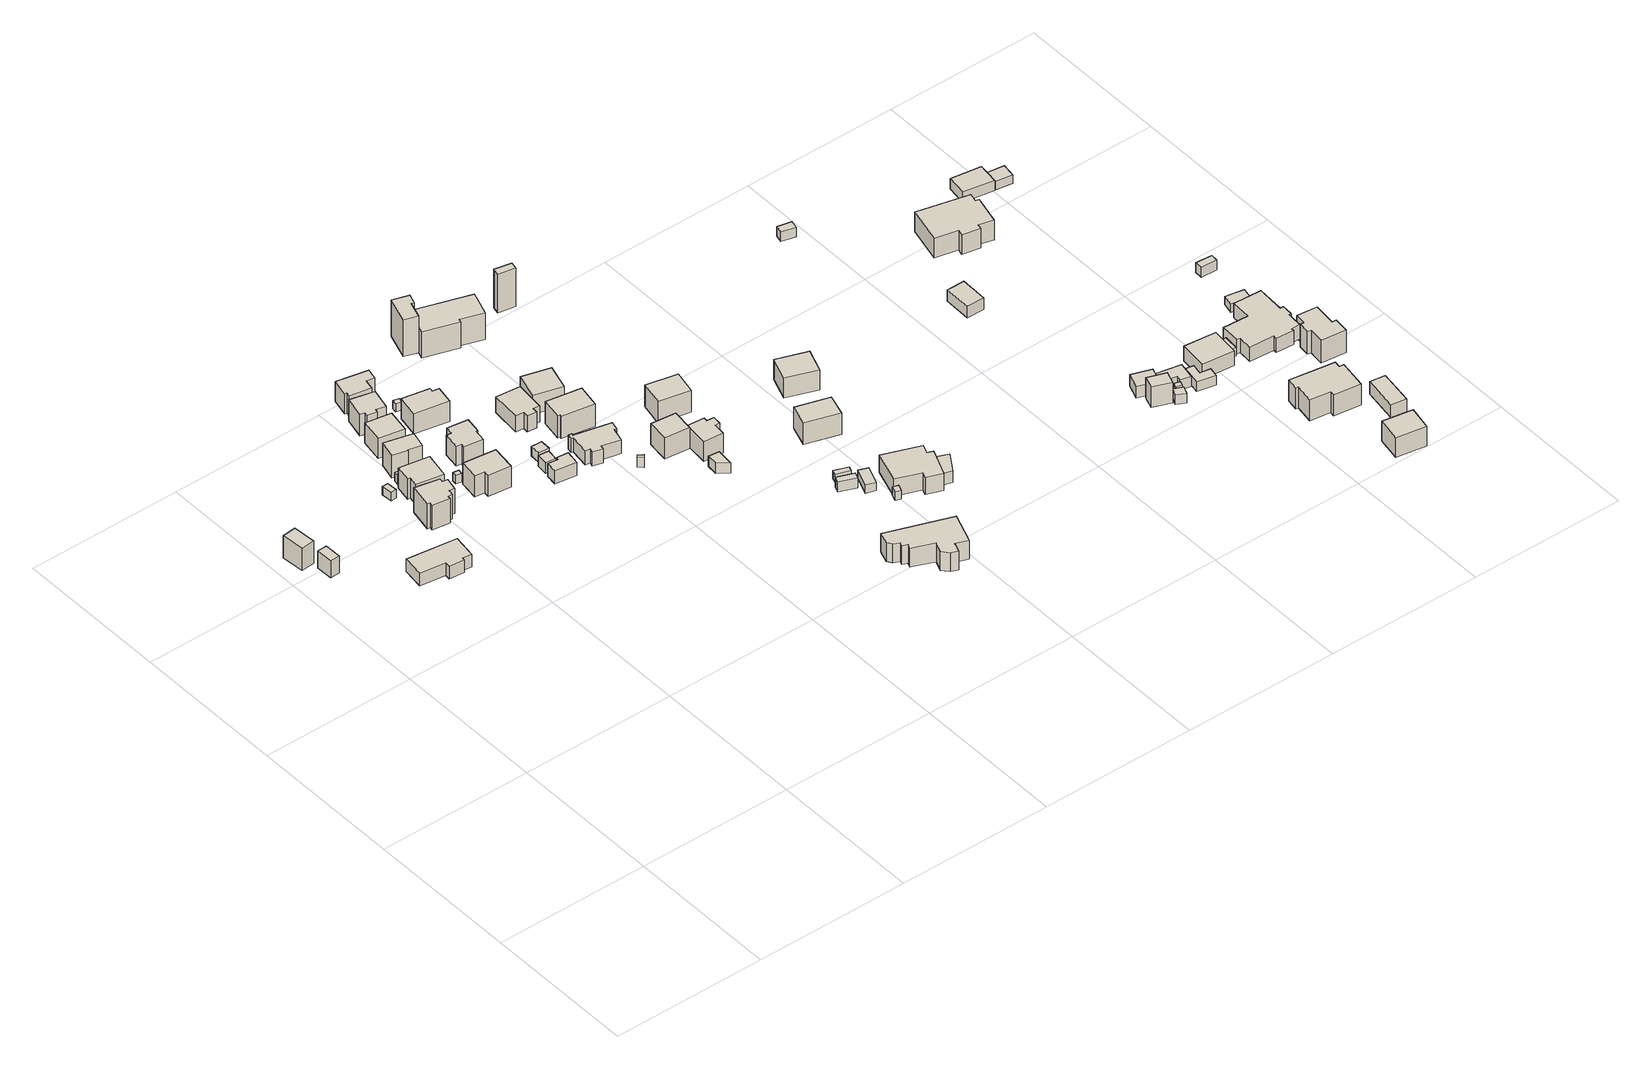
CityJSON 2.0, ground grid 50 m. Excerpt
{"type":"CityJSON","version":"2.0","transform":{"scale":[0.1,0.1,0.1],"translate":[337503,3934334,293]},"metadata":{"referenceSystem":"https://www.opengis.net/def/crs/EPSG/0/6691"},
"CityObjects":{
"building1":{"type":"Building","attributes":{"usage":"411","measuredHeight":8.2,"storeysAboveGround":1,"BuildingIDAttribute.prefecture":"14","BuildingIDAttribute.city":"14151","BuildingDetailAttribute.totalFloorArea":25.76,"BuildingDetailAttribute.buildingFootprintArea":25.76,"BuildingDetailAttribute.buildingStructureType":"601","BuildingDetailAttribute.buildingStructureOrgType":"1","BuildingDetailAttribute.orgUsage":"10","BuildingDetailAttribute.surveyYear":2015,"BuildingLandSlideRiskAttribute.description":"1","BuildingLandSlideRiskAttribute.areaType":"1"},"geometry":[{"type":"Solid","lod":"1","boundaries":[[[[0,1,2,3]],[[2,4,5,3]],[[1,6,4,2]],[[0,7,6,1]],[[3,5,7,0]],[[4,6,7,5]]]]}]},
"building2":{"type":"Building","attributes":{"measuredHeight":6.2,"BuildingIDAttribute.prefecture":"14","BuildingIDAttribute.city":"14151","BuildingDetailAttribute.surveyYear":2015},"geometry":[{"type":"Solid","lod":"1","boundaries":[[[[8,9,10,11]],[[10,12,13,11]],[[9,14,12,10]],[[8,15,14,9]],[[11,13,15,8]],[[12,14,15,13]]]]}]},
"building3":{"type":"Building","attributes":{"usage":"411","measuredHeight":4.9,"storeysAboveGround":1,"BuildingIDAttribute.prefecture":"14","BuildingIDAttribute.city":"14151","BuildingDetailAttribute.totalFloorArea":110.42,"BuildingDetailAttribute.buildingFootprintArea":110.42,"BuildingDetailAttribute.buildingStructureType":"601","BuildingDetailAttribute.buildingStructureOrgType":"1","BuildingDetailAttribute.orgUsage":"10","BuildingDetailAttribute.surveyYear":2015,"BuildingLandSlideRiskAttribute.description":"1","BuildingLandSlideRiskAttribute.areaType":"1"},"geometry":[{"type":"Solid","lod":"1","boundaries":[[[[16,17,18,19,20,21,22,23]],[[22,24,25,23]],[[21,26,24,22]],[[20,27,26,21]],[[19,28,27,20]],[[18,29,28,19]],[[17,30,29,18]],[[16,31,30,17]],[[23,25,31,16]],[[24,26,27,28,29,30,31,25]]]]}]},
"building4":{"type":"Building","attributes":{"BuildingIDAttribute.prefecture":"14","BuildingIDAttribute.city":"14151","BuildingDetailAttribute.surveyYear":2015},"geometry":[{"type":"Solid","lod":"1","boundaries":[[[[32,33,34,35]],[[34,36,37,35]],[[33,38,36,34]],[[32,39,38,33]],[[35,37,39,32]],[[36,38,39,37]]]]}]},
"building5":{"type":"Building","attributes":{"usage":"411","measuredHeight":9.7,"storeysAboveGround":2,"BuildingIDAttribute.prefecture":"14","BuildingIDAttribute.city":"14151","BuildingDetailAttribute.totalFloorArea":122.55,"BuildingDetailAttribute.buildingFootprintArea":61.28,"BuildingDetailAttribute.buildingStructureType":"601","BuildingDetailAttribute.buildingStructureOrgType":"1","BuildingDetailAttribute.orgUsage":"10","BuildingDetailAttribute.surveyYear":2015},"geometry":[{"type":"Solid","lod":"1","boundaries":[[[[40,41,42,43,44,45,46,47,48,49,50,51]],[[50,52,53,51]],[[49,54,52,50]],[[48,55,54,49]],[[47,56,55,48]],[[46,57,56,47]],[[45,58,57,46]],[[44,59,58,45]],[[43,60,59,44]],[[42,61,60,43]],[[41,62,61,42]],[[40,63,62,41]],[[51,53,63,40]],[[52,54,55,56,57,58,59,60,61,62,63,53]]]]}]},
"building6":{"type":"Building","attributes":{"measuredHeight":3.6,"BuildingIDAttribute.prefecture":"14","BuildingIDAttribute.city":"14151","BuildingDetailAttribute.surveyYear":2015},"geometry":[{"type":"Solid","lod":"1","boundaries":[[[[64,65,66,67]],[[66,68,69,67]],[[65,70,68,66]],[[64,71,70,65]],[[67,69,71,64]],[[68,70,71,69]]]]}]},
"building7":{"type":"Building","attributes":{"usage":"411","measuredHeight":8.1,"storeysAboveGround":2,"BuildingIDAttribute.prefecture":"14","BuildingIDAttribute.city":"14151","BuildingDetailAttribute.totalFloorArea":132.84,"BuildingDetailAttribute.buildingFootprintArea":66.42,"BuildingDetailAttribute.buildingStructureType":"601","BuildingDetailAttribute.buildingStructureOrgType":"1","BuildingDetailAttribute.orgUsage":"10","BuildingDetailAttribute.surveyYear":2015},"geometry":[{"type":"Solid","lod":"1","boundaries":[[[[72,73,74,75,76,77]],[[76,78,79,77]],[[75,80,78,76]],[[74,81,80,75]],[[73,82,81,74]],[[72,83,82,73]],[[77,79,83,72]],[[78,80,81,82,83,79]]]]}]},
"building8":{"type":"Building","attributes":{"usage":"411","measuredHeight":8.8,"storeysAboveGround":2,"BuildingIDAttribute.prefecture":"14","BuildingIDAttribute.city":"14151","BuildingDetailAttribute.totalFloorArea":88.68,"BuildingDetailAttribute.buildingFootprintArea":44.34,"BuildingDetailAttribute.buildingStructureType":"601","BuildingDetailAttribute.buildingStructureOrgType":"1","BuildingDetailAttribute.orgUsage":"10","BuildingDetailAttribute.surveyYear":2015},"geometry":[{"type":"Solid","lod":"1","boundaries":[[[[84,85,86,87,88,89]],[[88,90,91,89]],[[87,92,90,88]],[[86,93,92,87]],[[85,94,93,86]],[[84,95,94,85]],[[89,91,95,84]],[[90,92,93,94,95,91]]]]}]},
"building9":{"type":"Building","attributes":{"BuildingIDAttribute.prefecture":"14","BuildingIDAttribute.city":"14151","BuildingDetailAttribute.surveyYear":2015},"geometry":[{"type":"Solid","lod":"1","boundaries":[[[[96,97,98,99]],[[98,100,101,99]],[[97,102,100,98]],[[96,103,102,97]],[[99,101,103,96]],[[100,102,103,101]]]]}]},
"building10":{"type":"Building","attributes":{"usage":"411","measuredHeight":7.8,"storeysAboveGround":2,"BuildingIDAttribute.prefecture":"14","BuildingIDAttribute.city":"14151","BuildingDetailAttribute.totalFloorArea":105.72,"BuildingDetailAttribute.buildingFootprintArea":52.86,"BuildingDetailAttribute.buildingStructureType":"601","BuildingDetailAttribute.buildingStructureOrgType":"1","BuildingDetailAttribute.orgUsage":"10","BuildingDetailAttribute.surveyYear":2015},"geometry":[{"type":"Solid","lod":"1","boundaries":[[[[104,105,106,107]],[[106,108,109,107]],[[105,110,108,106]],[[104,111,110,105]],[[107,109,111,104]],[[108,110,111,109]]]]}]},
"building11":{"type":"Building","attributes":{"usage":"411","measuredHeight":8.6,"storeysAboveGround":2,"BuildingIDAttribute.prefecture":"14","BuildingIDAttribute.city":"14151","BuildingDetailAttribute.totalFloorArea":96.97,"BuildingDetailAttribute.buildingFootprintArea":48.49,"BuildingDetailAttribute.buildingStructureType":"601","BuildingDetailAttribute.buildingStructureOrgType":"1","BuildingDetailAttribute.orgUsage":"10","BuildingDetailAttribute.surveyYear":2015},"geometry":[{"type":"Solid","lod":"1","boundaries":[[[[112,113,114,115,116,117,118,119]],[[118,120,121,119]],[[117,122,120,118]],[[116,123,122,117]],[[115,124,123,116]],[[114,125,124,115]],[[113,126,125,114]],[[112,127,126,113]],[[119,121,127,112]],[[120,122,123,124,125,126,127,121]]]]}]},
"building12":{"type":"Building","attributes":{"usage":"411","measuredHeight":10.5,"storeysAboveGround":2,"BuildingIDAttribute.prefecture":"14","BuildingIDAttribute.city":"14151","BuildingDetailAttribute.totalFloorArea":132.2,"BuildingDetailAttribute.buildingFootprintArea":66.1,"BuildingDetailAttribute.buildingStructureType":"601","BuildingDetailAttribute.buildingStructureOrgType":"1","BuildingDetailAttribute.orgUsage":"10","BuildingDetailAttribute.surveyYear":2015},"geometry":[{"type":"Solid","lod":"1","boundaries":[[[[128,129,130,131,132,133]],[[132,134,135,133]],[[131,136,134,132]],[[130,137,136,131]],[[129,138,137,130]],[[128,139,138,129]],[[133,135,139,128]],[[134,136,137,138,139,135]]]]}]},
"building13":{"type":"Building","attributes":{"usage":"411","measuredHeight":8,"storeysAboveGround":2,"BuildingIDAttribute.prefecture":"14","BuildingIDAttribute.city":"14151","BuildingDetailAttribute.totalFloorArea":104.05,"BuildingDetailAttribute.buildingFootprintArea":52.03,"BuildingDetailAttribute.buildingStructureType":"601","BuildingDetailAttribute.buildingStructureOrgType":"1","BuildingDetailAttribute.orgUsage":"10","BuildingDetailAttribute.surveyYear":2015},"geometry":[{"type":"Solid","lod":"1","boundaries":[[[[140,141,142,143,144,145,146,147]],[[146,148,149,147]],[[145,150,148,146]],[[144,151,150,145]],[[143,152,151,144]],[[142,153,152,143]],[[141,154,153,142]],[[140,155,154,141]],[[147,149,155,140]],[[148,150,151,152,153,154,155,149]]]]}]},
"building14":{"type":"Building","attributes":{"usage":"413","measuredHeight":8.5,"storeysAboveGround":2,"BuildingIDAttribute.prefecture":"14","BuildingIDAttribute.city":"14151","BuildingDetailAttribute.totalFloorArea":114.32,"BuildingDetailAttribute.buildingFootprintArea":57.16,"BuildingDetailAttribute.buildingStructureType":"601","BuildingDetailAttribute.buildingStructureOrgType":"1","BuildingDetailAttribute.orgUsage":"30","BuildingDetailAttribute.surveyYear":2015},"geometry":[{"type":"Solid","lod":"1","boundaries":[[[[156,157,158,159,160,161,162,163,164,165]],[[164,166,167,165]],[[163,168,166,164]],[[162,169,168,163]],[[161,170,169,162]],[[160,171,170,161]],[[159,172,171,160]],[[158,173,172,159]],[[157,174,173,158]],[[156,175,174,157]],[[165,167,175,156]],[[166,168,169,170,171,172,173,174,175,167]]]]}]},
"building15":{"type":"Building","attributes":{"measuredHeight":3.9,"BuildingIDAttribute.prefecture":"14","BuildingIDAttribute.city":"14151","BuildingDetailAttribute.surveyYear":2015},"geometry":[{"type":"Solid","lod":"1","boundaries":[[[[176,177,178,179]],[[178,180,181,179]],[[177,182,180,178]],[[176,183,182,177]],[[179,181,183,176]],[[180,182,183,181]]]]}]},
"building16":{"type":"Building","attributes":{"BuildingIDAttribute.prefecture":"14","BuildingIDAttribute.city":"14151","BuildingDetailAttribute.surveyYear":2015},"geometry":[{"type":"Solid","lod":"1","boundaries":[[[[184,185,186,187]],[[186,188,189,187]],[[185,190,188,186]],[[184,191,190,185]],[[187,189,191,184]],[[188,190,191,189]]]]}]},
"building17":{"type":"Building","attributes":{"usage":"411","measuredHeight":12.8,"storeysAboveGround":2,"BuildingIDAttribute.prefecture":"14","BuildingIDAttribute.city":"14151","BuildingDetailAttribute.totalFloorArea":127.07,"BuildingDetailAttribute.buildingFootprintArea":63.54,"BuildingDetailAttribute.buildingStructureType":"601","BuildingDetailAttribute.buildingStructureOrgType":"1","BuildingDetailAttribute.orgUsage":"10","BuildingDetailAttribute.surveyYear":2015},"geometry":[{"type":"Solid","lod":"1","boundaries":[[[[192,193,194,195,196,197]],[[196,198,199,197]],[[195,200,198,196]],[[194,201,200,195]],[[193,202,201,194]],[[192,203,202,193]],[[197,199,203,192]],[[198,200,201,202,203,199]]]]}]},
"building18":{"type":"Building","attributes":{"measuredHeight":4,"BuildingIDAttribute.prefecture":"14","BuildingIDAttribute.city":"14151","BuildingDetailAttribute.surveyYear":2015},"geometry":[{"type":"Solid","lod":"1","boundaries":[[[[204,205,206,207]],[[206,208,209,207]],[[205,210,208,206]],[[204,211,210,205]],[[207,209,211,204]],[[208,210,211,209]]]]}]},
"building19":{"type":"Building","attributes":{"measuredHeight":4.9,"BuildingIDAttribute.prefecture":"14","BuildingIDAttribute.city":"14151","BuildingDetailAttribute.surveyYear":2015},"geometry":[{"type":"Solid","lod":"1","boundaries":[[[[212,213,214,215,216,217]],[[216,218,219,217]],[[215,220,218,216]],[[214,221,220,215]],[[213,222,221,214]],[[212,223,222,213]],[[217,219,223,212]],[[218,220,221,222,223,219]]]]}]},
"building20":{"type":"Building","attributes":{"usage":"411","measuredHeight":3.5,"storeysAboveGround":1,"BuildingIDAttribute.prefecture":"14","BuildingIDAttribute.city":"14151","BuildingDetailAttribute.totalFloorArea":25.22,"BuildingDetailAttribute.buildingFootprintArea":25.22,"BuildingDetailAttribute.buildingStructureType":"601","BuildingDetailAttribute.buildingStructureOrgType":"1","BuildingDetailAttribute.orgUsage":"10","BuildingDetailAttribute.surveyYear":2015},"geometry":[{"type":"Solid","lod":"1","boundaries":[[[[224,225,226,227]],[[226,228,229,227]],[[225,230,228,226]],[[224,231,230,225]],[[227,229,231,224]],[[228,230,231,229]]]]}]},
"building21":{"type":"Building","attributes":{"usage":"411","measuredHeight":7,"storeysAboveGround":2,"BuildingIDAttribute.prefecture":"14","BuildingIDAttribute.city":"14151","BuildingDetailAttribute.totalFloorArea":117.31,"BuildingDetailAttribute.buildingFootprintArea":58.66,"BuildingDetailAttribute.buildingStructureType":"601","BuildingDetailAttribute.buildingStructureOrgType":"1","BuildingDetailAttribute.orgUsage":"10","BuildingDetailAttribute.surveyYear":2015},"geometry":[{"type":"Solid","lod":"1","boundaries":[[[[232,233,234,235,236,237,238,239]],[[238,240,241,239]],[[237,242,240,238]],[[236,243,242,237]],[[235,244,243,236]],[[234,245,244,235]],[[233,246,245,234]],[[232,247,246,233]],[[239,241,247,232]],[[240,242,243,244,245,246,247,241]]]]}]},
"building22":{"type":"Building","attributes":{"usage":"411","measuredHeight":5.4,"storeysAboveGround":2,"BuildingIDAttribute.prefecture":"14","BuildingIDAttribute.city":"14151","BuildingDetailAttribute.totalFloorArea":126.75,"BuildingDetailAttribute.buildingFootprintArea":63.37,"BuildingDetailAttribute.buildingStructureType":"601","BuildingDetailAttribute.buildingStructureOrgType":"1","BuildingDetailAttribute.orgUsage":"10","BuildingDetailAttribute.surveyYear":2015},"geometry":[{"type":"Solid","lod":"1","boundaries":[[[[248,249,250,251,252,253,254,255,256,257,258,259,260,261]],[[260,262,263,261]],[[259,264,262,260]],[[258,265,264,259]],[[257,266,265,258]],[[256,267,266,257]],[[255,268,267,256]],[[254,269,268,255]],[[253,270,269,254]],[[252,271,270,253]],[[251,272,271,252]],[[250,273,272,251]],[[249,274,273,250]],[[248,275,274,249]],[[261,263,275,248]],[[262,264,265,266,267,268,269,270,271,272,273,274,275,263]]]]}]},
"building23":{"type":"Building","attributes":{"usage":"411","measuredHeight":23.8,"storeysAboveGround":2,"BuildingIDAttribute.prefecture":"14","BuildingIDAttribute.city":"14151","BuildingDetailAttribute.totalFloorArea":72.1,"BuildingDetailAttribute.buildingFootprintArea":36.05,"BuildingDetailAttribute.buildingStructureType":"601","BuildingDetailAttribute.buildingStructureOrgType":"1","BuildingDetailAttribute.orgUsage":"10","BuildingDetailAttribute.surveyYear":2015},"geometry":[{"type":"Solid","lod":"1","boundaries":[[[[276,277,278,279,280,281]],[[280,282,283,281]],[[279,284,282,280]],[[278,285,284,279]],[[277,286,285,278]],[[276,287,286,277]],[[281,283,287,276]],[[282,284,285,286,287,283]]]]}]},
"building24":{"type":"Building","attributes":{"measuredHeight":3.6,"BuildingIDAttribute.prefecture":"14","BuildingIDAttribute.city":"14151","BuildingDetailAttribute.surveyYear":2015},"geometry":[{"type":"Solid","lod":"1","boundaries":[[[[288,289,290,291]],[[290,292,293,291]],[[289,294,292,290]],[[288,295,294,289]],[[291,293,295,288]],[[292,294,295,293]]]]}]},
"building25":{"type":"Building","attributes":{"usage":"411","measuredHeight":8.4,"storeysAboveGround":2,"BuildingIDAttribute.prefecture":"14","BuildingIDAttribute.city":"14151","BuildingDetailAttribute.totalFloorArea":120.94,"BuildingDetailAttribute.buildingFootprintArea":60.47,"BuildingDetailAttribute.buildingStructureType":"601","BuildingDetailAttribute.buildingStructureOrgType":"1","BuildingDetailAttribute.orgUsage":"10","BuildingDetailAttribute.surveyYear":2015},"geometry":[{"type":"Solid","lod":"1","boundaries":[[[[296,297,298,299,300,301]],[[300,302,303,301]],[[299,304,302,300]],[[298,305,304,299]],[[297,306,305,298]],[[296,307,306,297]],[[301,303,307,296]],[[302,304,305,306,307,303]]]]}]},
"building26":{"type":"Building","attributes":{"usage":"411","measuredHeight":7.8,"storeysAboveGround":2,"BuildingIDAttribute.prefecture":"14","BuildingIDAttribute.city":"14151","BuildingDetailAttribute.totalFloorArea":101.06,"BuildingDetailAttribute.buildingFootprintArea":50.53,"BuildingDetailAttribute.buildingStructureType":"601","BuildingDetailAttribute.buildingStructureOrgType":"1","BuildingDetailAttribute.orgUsage":"10","BuildingDetailAttribute.surveyYear":2015},"geometry":[{"type":"Solid","lod":"1","boundaries":[[[[308,309,310,311]],[[310,312,313,311]],[[309,314,312,310]],[[308,315,314,309]],[[311,313,315,308]],[[312,314,315,313]]]]}]},
"building27":{"type":"Building","attributes":{"usage":"411","measuredHeight":16.5,"storeysAboveGround":2,"BuildingIDAttribute.prefecture":"14","BuildingIDAttribute.city":"14151","BuildingDetailAttribute.totalFloorArea":235.98,"BuildingDetailAttribute.buildingFootprintArea":117.99,"BuildingDetailAttribute.buildingStructureType":"601","BuildingDetailAttribute.buildingStructureOrgType":"1","BuildingDetailAttribute.orgUsage":"10","BuildingDetailAttribute.surveyYear":2015},"geometry":[{"type":"Solid","lod":"1","boundaries":[[[[316,317,318,319,320,321,322,323]],[[322,324,325,323]],[[321,326,324,322]],[[320,327,326,321]],[[319,328,327,320]],[[318,329,328,319]],[[317,330,329,318]],[[316,331,330,317]],[[323,325,331,316]],[[324,326,327,328,329,330,331,325]]]]}]},
"building28":{"type":"Building","attributes":{"usage":"411","measuredHeight":8.1,"storeysAboveGround":2,"BuildingIDAttribute.prefecture":"14","BuildingIDAttribute.city":"14151","BuildingDetailAttribute.totalFloorArea":80.11,"BuildingDetailAttribute.buildingFootprintArea":40.06,"BuildingDetailAttribute.buildingStructureType":"601","BuildingDetailAttribute.buildingStructureOrgType":"1","BuildingDetailAttribute.orgUsage":"10","BuildingDetailAttribute.surveyYear":2015},"geometry":[{"type":"Solid","lod":"1","boundaries":[[[[332,333,334,335]],[[334,336,337,335]],[[333,338,336,334]],[[332,339,338,333]],[[335,337,339,332]],[[336,338,339,337]]]]}]},
"building29":{"type":"Building","attributes":{"usage":"411","measuredHeight":4.1,"storeysAboveGround":2,"BuildingIDAttribute.prefecture":"14","BuildingIDAttribute.city":"14151","BuildingDetailAttribute.totalFloorArea":41.87,"BuildingDetailAttribute.buildingFootprintArea":20.93,"BuildingDetailAttribute.buildingStructureType":"601","BuildingDetailAttribute.buildingStructureOrgType":"1","BuildingDetailAttribute.orgUsage":"10","BuildingDetailAttribute.surveyYear":2015},"geometry":[{"type":"Solid","lod":"1","boundaries":[[[[340,341,342,343]],[[342,344,345,343]],[[341,346,344,342]],[[340,347,346,341]],[[343,345,347,340]],[[344,346,347,345]]]]}]},
"building30":{"type":"Building","attributes":{"usage":"411","measuredHeight":7.6,"storeysAboveGround":2,"BuildingIDAttribute.prefecture":"14","BuildingIDAttribute.city":"14151","BuildingDetailAttribute.totalFloorArea":78.27,"BuildingDetailAttribute.buildingFootprintArea":39.14,"BuildingDetailAttribute.buildingStructureType":"601","BuildingDetailAttribute.buildingStructureOrgType":"1","BuildingDetailAttribute.orgUsage":"10","BuildingDetailAttribute.surveyYear":2015},"geometry":[{"type":"Solid","lod":"1","boundaries":[[[[348,349,350,351,352,353,354,355]],[[354,356,357,355]],[[353,358,356,354]],[[352,359,358,353]],[[351,360,359,352]],[[350,361,360,351]],[[349,362,361,350]],[[348,363,362,349]],[[355,357,363,348]],[[356,358,359,360,361,362,363,357]]]]}]},
"building31":{"type":"Building","attributes":{"usage":"422","measuredHeight":7.7,"storeysAboveGround":1,"BuildingIDAttribute.prefecture":"14","BuildingIDAttribute.city":"14151","BuildingDetailAttribute.totalFloorArea":147.53,"BuildingDetailAttribute.buildingFootprintArea":147.53,"BuildingDetailAttribute.buildingStructureType":"601","BuildingDetailAttribute.buildingStructureOrgType":"1","BuildingDetailAttribute.orgUsage":"137","BuildingDetailAttribute.surveyYear":2015},"geometry":[{"type":"Solid","lod":"1","boundaries":[[[[364,365,366,367,368,369,370,371,372,373,374,375,376,377]],[[376,378,379,377]],[[375,380,378,376]],[[374,381,380,375]],[[373,382,381,374]],[[372,383,382,373]],[[371,384,383,372]],[[370,385,384,371]],[[369,386,385,370]],[[368,387,386,369]],[[367,388,387,368]],[[366,389,388,367]],[[365,390,389,366]],[[364,391,390,365]],[[377,379,391,364]],[[378,380,381,382,383,384,385,386,387,388,389,390,391,379]]]]}]},
"building32":{"type":"Building","attributes":{"usage":"413","measuredHeight":8.8,"storeysAboveGround":2,"BuildingIDAttribute.prefecture":"14","BuildingIDAttribute.city":"14151","BuildingDetailAttribute.totalFloorArea":109.26,"BuildingDetailAttribute.buildingFootprintArea":54.63,"BuildingDetailAttribute.buildingStructureType":"601","BuildingDetailAttribute.buildingStructureOrgType":"1","BuildingDetailAttribute.orgUsage":"30","BuildingDetailAttribute.surveyYear":2015},"geometry":[{"type":"Solid","lod":"1","boundaries":[[[[392,393,394,395]],[[394,396,397,395]],[[393,398,396,394]],[[392,399,398,393]],[[395,397,399,392]],[[396,398,399,397]]]]}]},
"building33":{"type":"Building","attributes":{"measuredHeight":15.5,"BuildingIDAttribute.prefecture":"14","BuildingIDAttribute.city":"14151","BuildingDetailAttribute.surveyYear":2015},"geometry":[{"type":"Solid","lod":"1","boundaries":[[[[400,401,402,403]],[[402,404,405,403]],[[401,406,404,402]],[[400,407,406,401]],[[403,405,407,400]],[[404,406,407,405]]]]}]},
"building34":{"type":"Building","attributes":{"measuredHeight":3.6,"BuildingIDAttribute.prefecture":"14","BuildingIDAttribute.city":"14151","BuildingDetailAttribute.surveyYear":2015},"geometry":[{"type":"Solid","lod":"1","boundaries":[[[[408,409,410,411]],[[410,412,413,411]],[[409,414,412,410]],[[408,415,414,409]],[[411,413,415,408]],[[412,414,415,413]]]]}]},
"building35":{"type":"Building","attributes":{"BuildingIDAttribute.prefecture":"14","BuildingIDAttribute.city":"14151","BuildingDetailAttribute.surveyYear":2015},"geometry":[{"type":"Solid","lod":"1","boundaries":[[[[416,417,418,419]],[[418,420,421,419]],[[417,422,420,418]],[[416,423,422,417]],[[419,421,423,416]],[[420,422,423,421]]]]}]},
"building36":{"type":"Building","attributes":{"BuildingIDAttribute.prefecture":"14","BuildingIDAttribute.city":"14151","BuildingDetailAttribute.surveyYear":2015},"geometry":[{"type":"Solid","lod":"1","boundaries":[[[[424,425,426,427]],[[426,428,429,427]],[[425,430,428,426]],[[424,431,430,425]],[[427,429,431,424]],[[428,430,431,429]]]]}]},
"building37":{"type":"Building","attributes":{"BuildingIDAttribute.prefecture":"14","BuildingIDAttribute.city":"14151","BuildingDetailAttribute.surveyYear":2015},"geometry":[{"type":"Solid","lod":"1","boundaries":[[[[432,433,434,435]],[[434,436,437,435]],[[433,438,436,434]],[[432,439,438,433]],[[435,437,439,432]],[[436,438,439,437]]]]}]},
"building38":{"type":"Building","attributes":{"usage":"411","measuredHeight":9.1,"storeysAboveGround":2,"BuildingIDAttribute.prefecture":"14","BuildingIDAttribute.city":"14151","BuildingDetailAttribute.totalFloorArea":261.61,"BuildingDetailAttribute.buildingFootprintArea":130.81,"BuildingDetailAttribute.buildingStructureType":"601","BuildingDetailAttribute.buildingStructureOrgType":"1","BuildingDetailAttribute.orgUsage":"10","BuildingDetailAttribute.surveyYear":2015},"geometry":[{"type":"Solid","lod":"1","boundaries":[[[[440,441,442,443,444,445,446,447,448]],[[447,449,450,448]],[[446,451,449,447]],[[445,452,451,446]],[[444,453,452,445]],[[443,454,453,444]],[[442,455,454,443]],[[441,456,455,442]],[[440,457,456,441]],[[448,450,457,440]],[[449,451,452,453,454,455,456,457,450]]]]}]},
"building39":{"type":"Building","attributes":{"usage":"411","measuredHeight":8.4,"storeysAboveGround":2,"BuildingIDAttribute.prefecture":"14","BuildingIDAttribute.city":"14151","BuildingDetailAttribute.totalFloorArea":127.4,"BuildingDetailAttribute.buildingFootprintArea":63.7,"BuildingDetailAttribute.buildingStructureType":"601","BuildingDetailAttribute.buildingStructureOrgType":"1","BuildingDetailAttribute.orgUsage":"10","BuildingDetailAttribute.surveyYear":2015},"geometry":[{"type":"Solid","lod":"1","boundaries":[[[[458,459,460,461]],[[460,462,463,461]],[[459,464,462,460]],[[458,465,464,459]],[[461,463,465,458]],[[462,464,465,463]]]]}]},
"building40":{"type":"Building","attributes":{"measuredHeight":4.6,"BuildingIDAttribute.prefecture":"14","BuildingIDAttribute.city":"14151","BuildingDetailAttribute.surveyYear":2015},"geometry":[{"type":"Solid","lod":"1","boundaries":[[[[466,467,440,448]],[[440,468,469,448]],[[467,470,468,440]],[[466,471,470,467]],[[448,469,471,466]],[[468,470,471,469]]]]}]},
"building41":{"type":"Building","attributes":{"usage":"411","measuredHeight":8,"storeysAboveGround":2,"BuildingIDAttribute.prefecture":"14","BuildingIDAttribute.city":"14151","BuildingDetailAttribute.totalFloorArea":117.46,"BuildingDetailAttribute.buildingFootprintArea":58.73,"BuildingDetailAttribute.buildingStructureType":"610","BuildingDetailAttribute.buildingStructureOrgType":"2","BuildingDetailAttribute.orgUsage":"10","BuildingDetailAttribute.surveyYear":2015},"geometry":[{"type":"Solid","lod":"1","boundaries":[[[[472,473,474,475]],[[474,476,477,475]],[[473,478,476,474]],[[472,479,478,473]],[[475,477,479,472]],[[476,478,479,477]]]]}]},
"building42":{"type":"Building","attributes":{"measuredHeight":3.6,"BuildingIDAttribute.prefecture":"14","BuildingIDAttribute.city":"14151","BuildingDetailAttribute.surveyYear":2015},"geometry":[{"type":"Solid","lod":"1","boundaries":[[[[480,481,482,483]],[[482,484,485,483]],[[481,486,484,482]],[[480,487,486,481]],[[483,485,487,480]],[[484,486,487,485]]]]}]},
"building43":{"type":"Building","attributes":{"measuredHeight":7.5,"BuildingIDAttribute.prefecture":"14","BuildingIDAttribute.city":"14151","BuildingDetailAttribute.surveyYear":2015},"geometry":[{"type":"Solid","lod":"1","boundaries":[[[[488,489,490,491]],[[490,492,493,491]],[[489,494,492,490]],[[488,495,494,489]],[[491,493,495,488]],[[492,494,495,493]]]]}]},
"building44":{"type":"Building","attributes":{"usage":"451","measuredHeight":4.4,"storeysAboveGround":1,"BuildingIDAttribute.prefecture":"14","BuildingIDAttribute.city":"14151","BuildingDetailAttribute.totalFloorArea":43.96,"BuildingDetailAttribute.buildingFootprintArea":43.96,"BuildingDetailAttribute.buildingStructureType":"601","BuildingDetailAttribute.buildingStructureOrgType":"1","BuildingDetailAttribute.orgUsage":"200","BuildingDetailAttribute.surveyYear":2015},"geometry":[{"type":"Solid","lod":"1","boundaries":[[[[496,497,498,499]],[[498,500,501,499]],[[497,502,500,498]],[[496,503,502,497]],[[499,501,503,496]],[[500,502,503,501]]]]}]},
"building45":{"type":"Building","attributes":{"usage":"411","measuredHeight":5.4,"storeysAboveGround":1,"BuildingIDAttribute.prefecture":"14","BuildingIDAttribute.city":"14151","BuildingDetailAttribute.totalFloorArea":29.71,"BuildingDetailAttribute.buildingFootprintArea":29.71,"BuildingDetailAttribute.buildingStructureType":"601","BuildingDetailAttribute.buildingStructureOrgType":"1","BuildingDetailAttribute.orgUsage":"10","BuildingDetailAttribute.surveyYear":2015},"geometry":[{"type":"Solid","lod":"1","boundaries":[[[[504,505,506,507]],[[506,508,509,507]],[[505,510,508,506]],[[504,511,510,505]],[[507,509,511,504]],[[508,510,511,509]]]]}]},
"building46":{"type":"Building","attributes":{"measuredHeight":3.7,"BuildingIDAttribute.prefecture":"14","BuildingIDAttribute.city":"14151","BuildingDetailAttribute.surveyYear":2015},"geometry":[{"type":"Solid","lod":"1","boundaries":[[[[512,513,514,515]],[[514,516,517,515]],[[513,518,516,514]],[[512,519,518,513]],[[515,517,519,512]],[[516,518,519,517]]]]}]},
"building47":{"type":"Building","attributes":{"BuildingIDAttribute.prefecture":"14","BuildingIDAttribute.city":"14151","BuildingDetailAttribute.surveyYear":2015},"geometry":[{"type":"Solid","lod":"1","boundaries":[[[[520,521,522,523]],[[522,524,525,523]],[[521,526,524,522]],[[520,527,526,521]],[[523,525,527,520]],[[524,526,527,525]]]]}]},
"building48":{"type":"Building","attributes":{"usage":"411","measuredHeight":4.1,"storeysAboveGround":1,"BuildingIDAttribute.prefecture":"14","BuildingIDAttribute.city":"14151","BuildingDetailAttribute.totalFloorArea":28.43,"BuildingDetailAttribute.buildingFootprintArea":28.43,"BuildingDetailAttribute.buildingStructureType":"601","BuildingDetailAttribute.buildingStructureOrgType":"1","BuildingDetailAttribute.orgUsage":"10","BuildingDetailAttribute.surveyYear":2015},"geometry":[{"type":"Solid","lod":"1","boundaries":[[[[528,529,530,531,532,533]],[[532,534,535,533]],[[531,536,534,532]],[[530,537,536,531]],[[529,538,537,530]],[[528,539,538,529]],[[533,535,539,528]],[[534,536,537,538,539,535]]]]}]},
"building49":{"type":"Building","attributes":{"usage":"411","measuredHeight":3.9,"storeysAboveGround":1,"BuildingIDAttribute.prefecture":"14","BuildingIDAttribute.city":"14151","BuildingDetailAttribute.totalFloorArea":23.28,"BuildingDetailAttribute.buildingFootprintArea":23.28,"BuildingDetailAttribute.buildingStructureType":"601","BuildingDetailAttribute.buildingStructureOrgType":"1","BuildingDetailAttribute.orgUsage":"10","BuildingDetailAttribute.surveyYear":2015},"geometry":[{"type":"Solid","lod":"1","boundaries":[[[[540,541,542,543,544,545]],[[544,546,547,545]],[[543,548,546,544]],[[542,549,548,543]],[[541,550,549,542]],[[540,551,550,541]],[[545,547,551,540]],[[546,548,549,550,551,547]]]]}]},
"building50":{"type":"Building","attributes":{"usage":"411","measuredHeight":6.2,"storeysAboveGround":1,"BuildingIDAttribute.prefecture":"14","BuildingIDAttribute.city":"14151","BuildingDetailAttribute.totalFloorArea":76.12,"BuildingDetailAttribute.buildingFootprintArea":76.12,"BuildingDetailAttribute.buildingStructureType":"601","BuildingDetailAttribute.buildingStructureOrgType":"1","BuildingDetailAttribute.orgUsage":"10","BuildingDetailAttribute.surveyYear":2015},"geometry":[{"type":"Solid","lod":"1","boundaries":[[[[552,553,554,555]],[[554,556,557,555]],[[553,558,556,554]],[[552,559,558,553]],[[555,557,559,552]],[[556,558,559,557]]]]}]},
"building51":{"type":"Building","attributes":{"usage":"411","measuredHeight":8.9,"storeysAboveGround":2,"BuildingIDAttribute.prefecture":"14","BuildingIDAttribute.city":"14151","BuildingDetailAttribute.totalFloorArea":380.87,"BuildingDetailAttribute.buildingFootprintArea":190.43,"BuildingDetailAttribute.buildingStructureType":"601","BuildingDetailAttribute.buildingStructureOrgType":"1","BuildingDetailAttribute.orgUsage":"10","BuildingDetailAttribute.surveyYear":2015,"BuildingLandSlideRiskAttribute.description":"1","BuildingLandSlideRiskAttribute.areaType":"1"},"geometry":[{"type":"Solid","lod":"1","boundaries":[[[[560,561,562,563,564,565,566,567,568,569]],[[568,570,571,569]],[[567,572,570,568]],[[566,573,572,567]],[[565,574,573,566]],[[564,575,574,565]],[[563,576,575,564]],[[562,577,576,563]],[[561,578,577,562]],[[560,579,578,561]],[[569,571,579,560]],[[570,572,573,574,575,576,577,578,579,571]]]]}]},
"building52":{"type":"Building","attributes":{"usage":"411","measuredHeight":9.2,"storeysAboveGround":2,"BuildingIDAttribute.prefecture":"14","BuildingIDAttribute.city":"14151","BuildingDetailAttribute.totalFloorArea":278.11,"BuildingDetailAttribute.buildingFootprintArea":139.06,"BuildingDetailAttribute.buildingStructureType":"601","BuildingDetailAttribute.buildingStructureOrgType":"1","BuildingDetailAttribute.orgUsage":"10","BuildingDetailAttribute.surveyYear":2015,"BuildingLandSlideRiskAttribute.description":"1","BuildingLandSlideRiskAttribute.areaType":"1"},"geometry":[{"type":"Solid","lod":"1","boundaries":[[[[580,581,582,583,584,585,586,587,588,589]],[[588,590,591,589]],[[587,592,590,588]],[[586,593,592,587]],[[585,594,593,586]],[[584,595,594,585]],[[583,596,595,584]],[[582,597,596,583]],[[581,598,597,582]],[[580,599,598,581]],[[589,591,599,580]],[[590,592,593,594,595,596,597,598,599,591]]]]}]},
"building53":{"type":"Building","attributes":{"usage":"411","storeysAboveGround":1,"BuildingIDAttribute.prefecture":"14","BuildingIDAttribute.city":"14151","BuildingDetailAttribute.totalFloorArea":9.13,"BuildingDetailAttribute.buildingFootprintArea":9.13,"BuildingDetailAttribute.buildingStructureType":"601","BuildingDetailAttribute.buildingStructureOrgType":"1","BuildingDetailAttribute.orgUsage":"10","BuildingDetailAttribute.surveyYear":2015},"geometry":[{"type":"Solid","lod":"1","boundaries":[[[[600,601,602,603]],[[602,604,605,603]],[[601,606,604,602]],[[600,607,606,601]],[[603,605,607,600]],[[604,606,607,605]]]]}]},
"building54":{"type":"Building","attributes":{"usage":"411","measuredHeight":8,"storeysAboveGround":1,"BuildingIDAttribute.prefecture":"14","BuildingIDAttribute.city":"14151","BuildingDetailAttribute.totalFloorArea":61.51,"BuildingDetailAttribute.buildingFootprintArea":61.51,"BuildingDetailAttribute.buildingStructureType":"601","BuildingDetailAttribute.buildingStructureOrgType":"1","BuildingDetailAttribute.orgUsage":"10","BuildingDetailAttribute.surveyYear":2015,"BuildingLandSlideRiskAttribute.description":"1","BuildingLandSlideRiskAttribute.areaType":"1"},"geometry":[{"type":"Solid","lod":"1","boundaries":[[[[608,609,610,611]],[[610,612,613,611]],[[609,614,612,610]],[[608,615,614,609]],[[611,613,615,608]],[[612,614,615,613]]]]}]},
"building55":{"type":"Building","attributes":{"usage":"411","measuredHeight":5.9,"storeysAboveGround":1,"BuildingIDAttribute.prefecture":"14","BuildingIDAttribute.city":"14151","BuildingDetailAttribute.totalFloorArea":45.37,"BuildingDetailAttribute.buildingFootprintArea":45.37,"BuildingDetailAttribute.buildingStructureType":"601","BuildingDetailAttribute.buildingStructureOrgType":"1","BuildingDetailAttribute.orgUsage":"10","BuildingDetailAttribute.surveyYear":2015,"BuildingLandSlideRiskAttribute.description":"1","BuildingLandSlideRiskAttribute.areaType":"1"},"geometry":[{"type":"Solid","lod":"1","boundaries":[[[[616,617,618,619]],[[618,620,621,619]],[[617,622,620,618]],[[616,623,622,617]],[[619,621,623,616]],[[620,622,623,621]]]]}]},
"building56":{"type":"Building","attributes":{"usage":"411","measuredHeight":8.8,"storeysAboveGround":2,"BuildingIDAttribute.prefecture":"14","BuildingIDAttribute.city":"14151","BuildingDetailAttribute.totalFloorArea":355.41,"BuildingDetailAttribute.buildingFootprintArea":177.71,"BuildingDetailAttribute.buildingStructureType":"601","BuildingDetailAttribute.buildingStructureOrgType":"1","BuildingDetailAttribute.orgUsage":"10","BuildingDetailAttribute.surveyYear":2015},"geometry":[{"type":"Solid","lod":"1","boundaries":[[[[624,625,626,627,628,629,630,631,632,633,634,635,636,637,638,639]],[[638,640,641,639]],[[637,642,640,638]],[[636,643,642,637]],[[635,644,643,636]],[[634,645,644,635]],[[633,646,645,634]],[[632,647,646,633]],[[631,648,647,632]],[[630,649,648,631]],[[629,650,649,630]],[[628,651,650,629]],[[627,652,651,628]],[[626,653,652,627]],[[625,654,653,626]],[[624,655,654,625]],[[639,641,655,624]],[[640,642,643,644,645,646,647,648,649,650,651,652,653,654,655,641]]]]}]},
"building57":{"type":"Building","attributes":{"measuredHeight":3.9,"BuildingIDAttribute.prefecture":"14","BuildingIDAttribute.city":"14151","BuildingDetailAttribute.surveyYear":2015,"BuildingLandSlideRiskAttribute.description":"1","BuildingLandSlideRiskAttribute.areaType":"1"},"geometry":[{"type":"Solid","lod":"1","boundaries":[[[[656,657,658,659]],[[658,660,661,659]],[[657,662,660,658]],[[656,663,662,657]],[[659,661,663,656]],[[660,662,663,661]]]]}]},
"building58":{"type":"Building","attributes":{"usage":"413","measuredHeight":8.9,"storeysAboveGround":1,"BuildingIDAttribute.prefecture":"14","BuildingIDAttribute.city":"14151","BuildingDetailAttribute.totalFloorArea":78.21,"BuildingDetailAttribute.buildingFootprintArea":78.21,"BuildingDetailAttribute.buildingStructureType":"601","BuildingDetailAttribute.buildingStructureOrgType":"1","BuildingDetailAttribute.orgUsage":"30","BuildingDetailAttribute.surveyYear":2015,"BuildingLandSlideRiskAttribute.description":"1","BuildingLandSlideRiskAttribute.areaType":"1"},"geometry":[{"type":"Solid","lod":"1","boundaries":[[[[664,665,666,667,668,669,670,671,672,673]],[[672,674,675,673]],[[671,676,674,672]],[[670,677,676,671]],[[669,678,677,670]],[[668,679,678,669]],[[667,680,679,668]],[[666,681,680,667]],[[665,682,681,666]],[[664,683,682,665]],[[673,675,683,664]],[[674,676,677,678,679,680,681,682,683,675]]]]}]},
"building59":{"type":"Building","attributes":{"usage":"411","storeysAboveGround":2,"BuildingIDAttribute.prefecture":"14","BuildingIDAttribute.city":"14151","BuildingDetailAttribute.totalFloorArea":30.43,"BuildingDetailAttribute.buildingFootprintArea":15.21,"BuildingDetailAttribute.buildingStructureType":"601","BuildingDetailAttribute.buildingStructureOrgType":"1","BuildingDetailAttribute.orgUsage":"10","BuildingDetailAttribute.surveyYear":2015},"geometry":[{"type":"Solid","lod":"1","boundaries":[[[[684,685,686,687]],[[686,688,689,687]],[[685,690,688,686]],[[684,691,690,685]],[[687,689,691,684]],[[688,690,691,689]]]]}]},
"building60":{"type":"Building","attributes":{"usage":"411","storeysAboveGround":2,"BuildingIDAttribute.prefecture":"14","BuildingIDAttribute.city":"14151","BuildingDetailAttribute.totalFloorArea":150.91,"BuildingDetailAttribute.buildingFootprintArea":75.46,"BuildingDetailAttribute.buildingStructureType":"601","BuildingDetailAttribute.buildingStructureOrgType":"1","BuildingDetailAttribute.orgUsage":"10","BuildingDetailAttribute.surveyYear":2015,"BuildingLandSlideRiskAttribute.description":"1","BuildingLandSlideRiskAttribute.areaType":"1"},"geometry":[{"type":"Solid","lod":"1","boundaries":[[[[692,693,694,695]],[[694,696,697,695]],[[693,698,696,694]],[[692,699,698,693]],[[695,697,699,692]],[[696,698,699,697]]]]}]},
"building61":{"type":"Building","attributes":{"measuredHeight":6.1,"BuildingIDAttribute.prefecture":"14","BuildingIDAttribute.city":"14151","BuildingDetailAttribute.surveyYear":2015,"BuildingLandSlideRiskAttribute.description":"1","BuildingLandSlideRiskAttribute.areaType":"1"},"geometry":[{"type":"Solid","lod":"1","boundaries":[[[[700,701,702,703]],[[702,704,705,703]],[[701,706,704,702]],[[700,707,706,701]],[[703,705,707,700]],[[704,706,707,705]]]]}]}
},
"vertices":[
[8,1549,69],[52,1553,69],[58,1480,69],[14,1476,69],[58,1480,149],[14,1476,149],[52,1553,149],[8,1549,149],
[82,1456,73],[83,1402,73],[52,1401,73],[51,1455,73],[52,1401,134],[51,1455,134],[83,1402,134],[82,1456,134],
[405,1292,49],[394,1215,49],[365,1219,49],[364,1210,49],[315,1216,49],[317,1233,49],[235,1244,49],[244,1313,49],[235,1244,94],[244,1313,94],[317,1233,94],[315,1216,94],[364,1210,94],[365,1219,94],[394,1215,94],[405,1292,94],
[348,1541,114],[367,1542,114],[369,1507,114],[350,1506,114],[369,1507,144],[350,1506,144],[367,1542,144],[348,1541,144],
[385,1452,91],[463,1436,91],[461,1424,91],[478,1421,91],[468,1379,91],[452,1382,91],[448,1364,91],[434,1366,91],[433,1356,91],[378,1364,91],[380,1375,91],[370,1376,91],[380,1375,179],[370,1376,179],[378,1364,179],[433,1356,179],[434,1366,179],[448,1364,179],[452,1382,179],[468,1379,179],[478,1421,179],[461,1424,179],[463,1436,179],[385,1452,179],
[408,1562,116],[435,1558,116],[432,1541,116],[406,1547,116],[432,1541,148],[406,1547,148],[435,1558,148],[408,1562,148],
[402,1540,110],[498,1523,110],[482,1440,110],[395,1456,110],[401,1486,110],[392,1487,110],[401,1486,182],[392,1487,182],[395,1456,182],[482,1440,182],[498,1523,182],[402,1540,182],
[424,1633,116],[514,1610,116],[501,1557,116],[458,1568,116],[457,1564,116],[410,1577,116],[457,1564,197],[410,1577,197],[458,1568,197],[501,1557,197],[514,1610,197],[424,1633,197],
[534,1468,111],[553,1465,111],[550,1449,111],[532,1453,111],[550,1449,141],[532,1453,141],[553,1465,141],[534,1468,141],
[440,1730,123],[522,1715,123],[509,1641,123],[427,1656,123],[509,1641,195],[427,1656,195],[522,1715,195],[440,1730,195],
[460,1822,128],[537,1804,128],[521,1737,128],[490,1744,128],[487,1733,128],[456,1741,128],[459,1753,128],[445,1756,128],[459,1753,205],[445,1756,205],[456,1741,205],[487,1733,205],[490,1744,205],[521,1737,205],[537,1804,205],[460,1822,205],
[560,1458,92],[665,1444,92],[654,1365,92],[582,1375,92],[584,1392,92],[552,1396,92],[584,1392,167],[552,1396,167],[582,1375,167],[654,1365,167],[665,1444,167],[560,1458,167],
[475,1898,139],[575,1877,139],[567,1841,139],[541,1847,139],[534,1814,139],[467,1828,139],[469,1841,139],[463,1842,139],[469,1841,211],[463,1842,211],[467,1828,211],[534,1814,211],[541,1847,211],[567,1841,211],[575,1877,211],[475,1898,211],
[589,1563,110],[605,1561,110],[609,1585,110],[675,1575,110],[667,1523,110],[662,1524,110],[656,1486,110],[595,1495,110],[597,1507,110],[581,1510,110],[597,1507,181],[581,1510,181],[595,1495,181],[656,1486,181],[662,1524,181],[667,1523,181],[675,1575,181],[609,1585,181],[605,1561,181],[589,1563,181],
[662,1472,106],[678,1469,106],[675,1451,106],[658,1454,106],[675,1451,140],[658,1454,140],[678,1469,140],[662,1472,140],
[603,1781,129],[599,1766,129],[581,1770,129],[584,1786,129],[581,1770,159],[584,1786,159],[599,1766,159],[603,1781,159],
[667,1728,122],[665,1716,122],[686,1712,122],[675,1653,122],[567,1674,122],[581,1745,122],[567,1674,195],[581,1745,195],[675,1653,195],[686,1712,195],[665,1716,195],[667,1728,195],
[767,1388,90],[801,1384,90],[796,1347,90],[763,1351,90],[796,1347,128],[763,1351,128],[801,1384,128],[767,1388,128],
[767,1347,81],[800,1342,81],[802,1351,81],[838,1346,81],[831,1300,81],[762,1310,81],[831,1300,127],[762,1310,127],[838,1346,127],[802,1351,127],[800,1342,127],[767,1347,127],
[774,1425,98],[808,1423,98],[806,1389,98],[772,1391,98],[806,1389,132],[772,1391,132],[808,1423,132],[774,1425,132],
[805,1615,108],[883,1607,108],[873,1511,108],[852,1513,108],[851,1497,108],[820,1500,108],[822,1516,108],[796,1520,108],[822,1516,165],[796,1520,165],[820,1500,165],[851,1497,165],[852,1513,165],[873,1511,165],[883,1607,165],[805,1615,165],
[883,1380,83],[877,1381,83],[880,1398,83],[891,1396,83],[889,1389,83],[1005,1362,83],[998,1334,83],[990,1336,83],[979,1291,83],[920,1305,83],[917,1293,83],[886,1301,83],[889,1314,83],[874,1317,83],[889,1314,133],[874,1317,133],[886,1301,133],[917,1293,133],[920,1305,133],[979,1291,133],[990,1336,133],[998,1334,133],[1005,1362,133],[889,1389,133],[891,1396,133],[880,1398,133],[877,1381,133],[883,1380,133],
[753,1998,153],[804,1981,153],[793,1949,153],[784,1952,153],[767,1899,153],[725,1913,153],[767,1899,284],[725,1913,284],[784,1952,284],[793,1949,284],[804,1981,284],[753,1998,284],
[987,1233,78],[1002,1222,78],[995,1213,78],[981,1225,78],[995,1213,113],[981,1225,113],[1002,1222,113],[987,1233,113],
[888,1506,97],[1000,1486,97],[986,1411,97],[883,1430,97],[884,1437,97],[876,1438,97],[884,1437,176],[876,1438,176],[883,1430,176],[986,1411,176],[1000,1486,176],[888,1506,176],
[990,1603,108],[967,1521,108],[878,1546,108],[901,1628,108],[878,1546,176],[901,1628,176],[967,1521,176],[990,1603,176],
[784,1944,148],[792,1942,148],[801,1968,148],[973,1912,148],[946,1832,148],[874,1856,148],[871,1846,148],[763,1881,148],[871,1846,242],[763,1881,242],[874,1856,242],[946,1832,242],[973,1912,242],[801,1968,242],[792,1942,242],[784,1944,242],
[1066,1272,81],[1146,1263,81],[1137,1192,81],[1057,1202,81],[1137,1192,156],[1057,1202,156],[1146,1263,156],[1066,1272,156],
[1135,1110,74],[1170,1106,74],[1164,1049,74],[1132,1075,74],[1164,1049,110],[1132,1075,110],[1170,1106,110],[1135,1110,110],
[1198,1205,79],[1196,1192,79],[1220,1190,79],[1217,1161,79],[1202,1162,79],[1198,1123,79],[1134,1129,79],[1142,1210,79],[1134,1129,149],[1142,1210,149],[1198,1123,149],[1202,1162,149],[1217,1161,149],[1220,1190,149],[1196,1192,149],[1198,1205,149],
[1511,510,24],[1475,411,24],[1436,425,24],[1425,394,24],[1402,403,24],[1385,424,24],[1399,458,24],[1330,487,24],[1336,502,24],[1319,509,24],[1324,521,24],[1305,529,24],[1295,546,24],[1308,584,24],[1295,546,91],[1308,584,91],[1305,529,91],[1324,521,91],[1319,509,91],[1336,502,91],[1330,487,91],[1399,458,91],[1385,424,91],[1402,403,91],[1425,394,91],[1436,425,91],[1475,411,91],[1511,510,91],
[1147,1396,89],[1246,1374,89],[1230,1299,89],[1131,1320,89],[1230,1299,167],[1131,1320,167],[1246,1374,167],[1147,1396,167],
[1024,1874,172],[1029,1897,172],[1083,1886,172],[1078,1863,172],[1083,1886,310],[1078,1863,310],[1029,1897,310],[1024,1874,310],
[1352,832,67],[1405,812,67],[1397,791,67],[1344,812,67],[1397,791,102],[1344,812,102],[1405,812,102],[1352,832,102],
[1367,861,69],[1410,845,69],[1404,829,69],[1361,845,69],[1404,829,99],[1361,845,99],[1410,845,99],[1367,861,99],
[1421,821,67],[1451,810,67],[1428,750,67],[1398,761,67],[1428,750,97],[1398,761,97],[1451,810,97],[1421,821,97],
[1449,709,67],[1467,703,67],[1459,681,67],[1442,687,67],[1459,681,97],[1442,687,97],[1467,703,97],[1449,709,97],
[1585,664,58],[1576,643,58],[1526,662,58],[1533,681,58],[1456,710,58],[1489,812,58],[1606,768,58],[1595,739,58],[1613,731,58],[1595,739,120],[1613,731,120],[1606,768,120],[1489,812,120],[1456,710,120],[1533,681,120],[1526,662,120],[1576,643,120],[1585,664,120],
[1520,1055,72],[1499,986,72],[1393,1019,72],[1414,1087,72],[1393,1019,148],[1414,1087,148],[1499,986,148],[1520,1055,148],
[1655,714,58],[1616,653,58],[1585,664,99],[1613,731,99],[1616,653,99],[1655,714,99],
[1496,1271,79],[1592,1236,79],[1564,1159,79],[1468,1194,79],[1564,1159,151],[1468,1194,151],[1592,1236,151],[1496,1271,151],
[1832,1670,141],[1877,1660,141],[1871,1634,141],[1826,1645,141],[1871,1634,175],[1826,1645,175],[1877,1660,175],[1832,1670,175],
[2244,597,54],[2303,576,54],[2288,535,54],[2231,558,54],[2288,535,127],[2231,558,127],[2303,576,127],[2244,597,127],
[2116,1217,86],[2114,1129,86],[2057,1130,86],[2059,1218,86],[2057,1130,127],[2059,1218,127],[2114,1129,127],[2116,1217,127],
[2240,660,57],[2303,638,57],[2285,587,57],[2222,610,57],[2285,587,98],[2222,610,98],[2303,638,98],[2240,660,98],
[2301,550,54],[2329,537,54],[2317,511,54],[2289,525,54],[2317,511,88],[2289,525,88],[2329,537,88],[2301,550,88],
[2317,567,57],[2336,561,57],[2331,546,57],[2312,552,57],[2331,546,87],[2312,552,87],[2336,561,87],[2317,567,87],
[2302,624,56],[2379,608,56],[2368,554,56],[2334,561,56],[2338,577,56],[2294,587,56],[2338,577,93],[2294,587,93],[2334,561,93],[2368,554,93],[2379,608,93],[2302,624,93],
[2381,595,52],[2407,590,52],[2400,557,52],[2434,551,52],[2428,520,52],[2369,532,52],[2428,520,86],[2369,532,86],[2434,551,86],[2400,557,86],[2407,590,86],[2381,595,86],
[2420,650,55],[2524,639,55],[2514,548,55],[2411,559,55],[2514,548,108],[2411,559,108],[2524,639,108],[2420,650,108],
[2162,1484,101],[2326,1444,101],[2319,1417,101],[2330,1414,101],[2307,1321,101],[2261,1333,101],[2257,1317,101],[2200,1330,101],[2205,1349,101],[2133,1365,101],[2205,1349,171],[2133,1365,171],[2200,1330,171],[2257,1317,171],[2261,1333,171],[2307,1321,171],[2330,1414,171],[2319,1417,171],[2326,1444,171],[2162,1484,171],
[2545,312,45],[2537,313,45],[2543,351,45],[2687,328,45],[2684,308,45],[2699,306,45],[2684,213,45],[2598,226,45],[2600,241,45],[2535,251,45],[2600,241,120],[2535,251,120],[2598,226,120],[2684,213,120],[2699,306,120],[2684,308,120],[2687,328,120],[2543,351,120],[2537,313,120],[2545,312,120],
[2525,628,55],[2548,625,55],[2543,576,55],[2520,578,55],[2543,576,85],[2520,578,85],[2548,625,85],[2525,628,85],
[2661,98,7],[2757,81,7],[2742,3,7],[2647,21,7],[2742,3,77],[2647,21,77],[2757,81,77],[2661,98,77],
[2731,235,44],[2780,228,44],[2763,115,44],[2714,123,44],[2763,115,89],[2714,123,89],[2780,228,89],[2731,235,89],
[2561,581,54],[2551,582,54],[2554,644,54],[2635,639,54],[2639,704,54],[2730,698,54],[2724,609,54],[2735,609,54],[2733,573,54],[2726,573,54],[2722,522,54],[2694,523,54],[2694,515,54],[2637,519,54],[2638,530,54],[2558,535,54],[2638,530,105],[2558,535,105],[2637,519,105],[2694,515,105],[2694,523,105],[2722,522,105],[2726,573,105],[2733,573,105],[2735,609,105],[2724,609,105],[2730,698,105],[2639,704,105],[2635,639,105],[2554,644,105],[2551,582,105],[2561,581,105],
[2346,1557,104],[2443,1542,104],[2434,1475,104],[2336,1492,104],[2434,1475,141],[2336,1492,141],[2443,1542,141],[2346,1557,141],
[2717,468,43],[2706,470,43],[2710,506,43],[2722,505,43],[2726,540,43],[2791,533,43],[2783,459,43],[2796,458,43],[2791,409,43],[2711,418,43],[2791,409,124],[2711,418,124],[2796,458,124],[2783,459,124],[2791,533,124],[2726,540,124],[2722,505,124],[2710,506,124],[2706,470,124],[2717,468,124],
[2652,758,57],[2711,746,57],[2704,710,57],[2645,723,57],[2704,710,87],[2645,723,87],[2711,746,87],[2652,758,87],
[2443,1518,106],[2497,1510,106],[2490,1466,106],[2437,1474,106],[2490,1466,136],[2437,1474,136],[2497,1510,136],[2443,1518,136],
[2671,881,62],[2672,906,62],[2725,902,62],[2723,878,62],[2725,902,97],[2723,878,97],[2672,906,97],[2671,881,97]
]}
